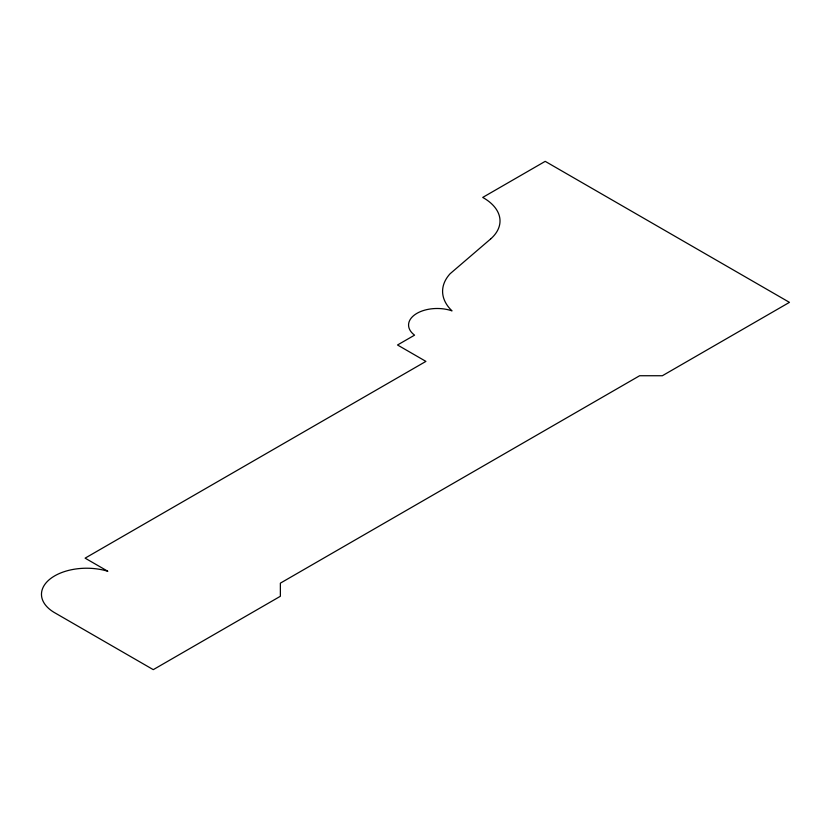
<?xml version="1.0" encoding="UTF-8"?>
<svg xmlns="http://www.w3.org/2000/svg" width="831" height="831" viewBox="0 0 831 831"><rect width="100%" height="100%" fill="white"/><g stroke="black" fill="none" stroke-linecap="round" stroke-linejoin="round"><path stroke-width="1.25" d="M490.622 238.975L450.08 273.763A65.545 37.842 0 0 0 452.012 310.867A28.649 16.537 0 0 0 415.812 314.035A28.649 16.537 0 0 0 414.565 335.153L397.519 344.99L425.919 361.392L85.115 558.152L107.833 571.271A45.175 26.083 0 0 0 50.618 578.573A45.175 26.083 0 0 0 54.015 612.343L153.278 669.651L280.369 596.274L280.369 583.154L639.631 375.737L662.359 375.737L789.45 302.359L545.209 161.349L482.718 197.425A56.612 32.689 0 0 1 490.622 238.975"/></g></svg>
